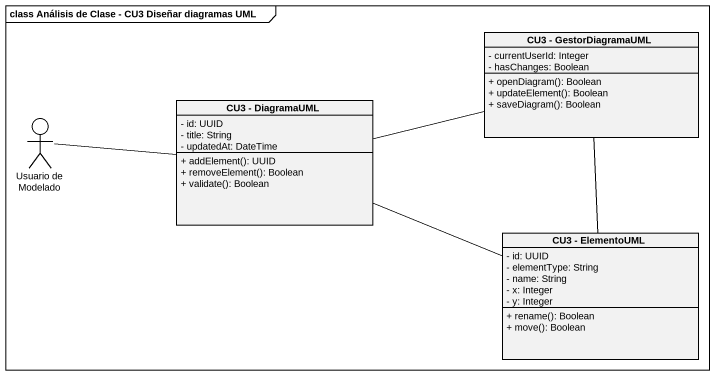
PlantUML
@startuml
mainframe class Análisis de Clase - CU3 Diseñar diagramas UML
allowmixing
hide circle
hide empty members
skinparam classAttributeIconSize 0
class "CU3 - GestorDiagramaUML" as CU3_GestorDiagramaUML {
  - currentUserId: Integer
  - hasChanges: Boolean
  + openDiagram(): Boolean
  + updateElement(): Boolean
  + saveDiagram(): Boolean
}
class "CU3 - DiagramaUML" as CU3_DiagramaUML {
  - id: UUID
  - title: String
  - updatedAt: DateTime
  + addElement(): UUID
  + removeElement(): Boolean
  + validate(): Boolean
}
actor "Usuario de Modelado" as Usuario_de_Modelado
class "CU3 - ElementoUML" as CU3_ElementoUML {
  - id: UUID
  - elementType: String
  - name: String
  - x: Integer
  - y: Integer
  + rename(): Boolean
  + move(): Boolean
}
CU3_GestorDiagramaUML -- CU3_ElementoUML
CU3_DiagramaUML -right- CU3_GestorDiagramaUML
CU3_DiagramaUML -right- CU3_ElementoUML
Usuario_de_Modelado -right- CU3_DiagramaUML
@enduml
